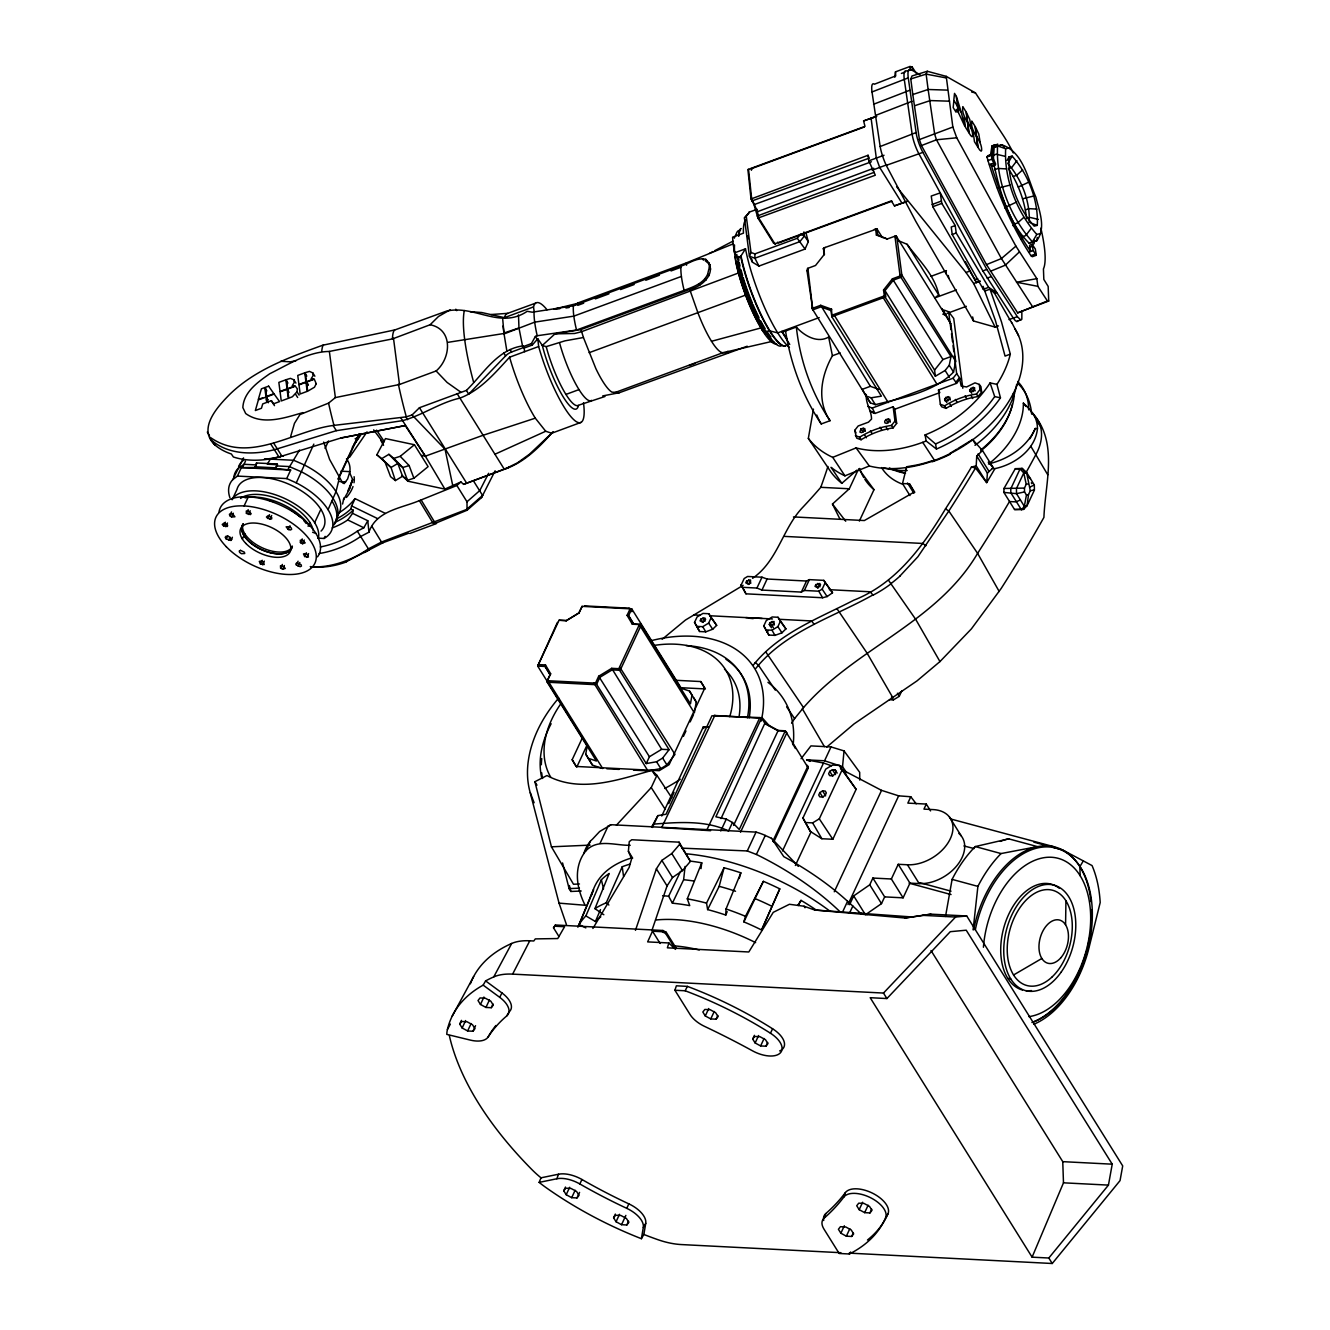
<?xml version="1.0" encoding="UTF-8"?>
<svg xmlns="http://www.w3.org/2000/svg" width="1330" height="1330" viewBox="0 0 1330 1330"><rect width="100%" height="100%" fill="white"/><g stroke="black" fill="none" stroke-linecap="round" stroke-linejoin="round"><path stroke-width="1.5" d="M1065.579 924.832L1065.928 900.792M342.309 437.57L279.001 457.005A86.184 58.038 -32 0 1 233.382 456.988L231.353 453.995A86.317 58.121 -32 0 1 215.377 445.351C197.006 429.241 217.139 407.13 229.641 394.461C255.294 369.391 289.707 357.238 322.658 345.251L394.993 329.89L446.481 311.137C474.428 304.537 500.03 329.774 527.195 311.303L532.249 312.201L573.396 305.834L680.977 266.116C688.94 263.673 697.036 257.106 705.781 259.35A63.74 4.422 54.4 0 1 708.873 262.858C715.158 275.31 700.91 286.964 689.705 289.425L580.994 329.541L555.009 333.847L542.308 345.451A49.659 10.79 69.7 0 0 562.673 396.007A49.659 10.79 69.7 0 0 578.467 405.5M1003.967 488.476L1003.867 492.399L1014.541 509.523L1023.601 509.357L1027.059 505.733L1034.408 490.105L1034.324 484.985L1026.544 472.366L1022.172 468.409L1015.322 468.692L1003.967 488.476L1024.449 488.077L1026.228 484.27L1023.784 472.915L1020.06 468.925L1015.322 468.692M518.484 314.927L518.966 327.961L522.524 345.95C497.254 349.474 483.322 373.93 466.398 390.405L419.449 407.728L412.067 414.96L406.298 416.855L333.099 425.484C293.415 430.671 248.943 464.785 210.123 437.287M725.781 915.057L726.047 908.972L740.843 872.829A161.761 83.075 25 0 0 724.052 867.775L706.529 903.103L707.626 909.604A149.01 76.525 25 0 1 725.781 915.057L727.178 911.665M988.473 464.07A80.066 53.915 -32 0 0 1023.352 403.14A135.959 91.554 -32 0 1 1032.396 412.899A54.098 36.425 -32 0 1 1037.466 428.593C1035.405 449.74 1014.491 464.569 994.956 468.609L986.694 482.64L976.203 465.849L976.735 456.007L982.521 450.571L993.211 467.678L987.409 473.131L986.694 482.64L975.522 467.977L971.449 467.063A1358.146 914.558 -32 0 1 945.514 508.841C922.987 546.298 895.905 583.787 853.71 600.229C818.249 618.55 778.615 633.097 753.129 665.349M302.874 412.766L302.841 412.616C285.019 417.803 262.409 425.716 245.684 413.53L242.841 407.562C243.639 391.934 258.053 381.959 269.741 373.747C288.394 364.503 308.161 351.719 329.375 351.436L392.483 338.917L430.105 324.753C453.214 329.258 451.252 358.036 436.124 370.97L399.499 384.486L335.376 397.587L328.577 403.123L299.932 414.578L294.462 423.356L290.622 436.639M578.733 613.18L582.108 606.364L579.065 612.881L566.48 620.611L559.065 620.245L537.686 666.081L587.245 745.498L585.765 754.143L588.192 758.266L596.389 761.026L546.83 681.608L547.627 680.312L548.974 680.777L548.891 682.29L602.723 768.557M1080.16 875.755L1079.844 866.661L1083.318 860.909L1092.063 865.581A106.433 66.716 -74.8 0 1 1100.193 902.538L1088.389 950.218A94.43 59.202 -74.8 0 1 1037.267 1022.67L1033.809 1024.349M319.183 553.513A72.718 48.961 -32 0 0 360.596 536.539L368.959 532.183C376.157 510.62 401.294 508.276 419.382 500.629A43.84 29.509 -32 0 0 421.128 499.947L456.855 485.5L466.996 501.776L467.046 510.255L481.526 497.603L495.126 470.787M995.073 165.319L991.748 159.184L991.565 154.347L995.688 164.172L992.579 166.25L990.95 164.172C1000.393 194.911 1012.197 224.97 1030.65 251.486L1029.62 245.219L1032.113 244.304L1035.289 248.993L1036.319 255.26L1032.329 256.723L1030.95 255.676C1010.95 225.402 996.935 191.786 986.96 156.957L992.08 154.014L993.46 145.419L997.932 144.322L991.964 145.984L990.584 154.579M1036.319 255.26L1033.144 250.572L1032.113 244.304M592.897 928.473L629.157 867.426L631.617 858.864L628.392 851.316L629.256 841.674L631.75 839.745L679.115 842.173L690.42 861.375L682.473 870.635L672.514 877.517L667.062 885.93L652.016 930.152M846.661 772.797L842.538 766.662L844.035 750.901L831.017 746.928L810.934 745.897L801.059 758.732M826.795 747.011L854.076 723.886L916.985 680.91L939.961 661.575L971.382 628.89L1001.124 588.542A1361.272 916.669 -32 0 0 1043.917 517.403C1045.214 482.524 1058.663 442.325 1032.396 412.899M953.859 100.681L953.178 107.564L956.071 112.202L956.37 109.409L958.282 112.468M945.514 916.453L952.097 879.379A106.433 66.716 -74.8 0 1 975.272 846.562L1008.739 838.848L1037.466 846.628L1001.058 853.561A106.433 66.716 -74.8 0 0 977.899 886.379L973.111 929.886M691.001 861.192A161.761 83.075 25 0 1 701.758 862.821L687.294 898.831L689.738 905.614A149.01 76.525 25 0 0 672.398 903.186L683.637 879.712L685.083 866.428M1024.449 488.077L1024.532 491.917L1026.461 494.993L1024.316 506.281L1016.519 493.679L1016.452 488.559L1023.784 472.915L1026.544 472.366L1030.301 490.77L1028.506 494.594L1027.059 505.733L1024.316 506.281L1021.49 509.889L1010.817 492.765L1010.783 488.825L1020.06 468.925L1022.172 468.409L1024.034 471.069M700.993 868.656L701.758 862.821M346.465 458.883A33.466 22.527 -32 0 1 349.906 471.635L347.596 479.016L344.204 483.588L342.658 482.94L329.591 459.415L323.656 442.075M812.796 309.873L807.859 268.294L806.994 270.688L812.796 309.873L820.826 306.897L831.034 310.588L831.832 316.74L881.391 396.157L871.1 397.803L866.046 395.974L862.355 389.291L870.385 386.315L878.897 389.391M339.366 477.985L336.008 491.585L328.078 509.656M993.377 159.517L994.175 147.165L1001.889 144.837C1023.402 152.002 1027.741 178.918 1035.92 197.239C1039.212 211.154 1046.411 227.779 1036.735 240.78L1029.021 243.091C1008.622 222.808 1000.326 193 994.175 165.635M1040.642 233.482L1036.785 234.446C1016.718 211.836 1004 179.068 1005.663 148.761L1009.52 147.813M1009.021 156.874C1007.658 181.379 1017.949 207.862 1034.175 226.15L1037.284 225.369C1038.63 200.88 1028.356 174.38 1012.13 156.109L1009.021 156.874L1007.059 160.514M1029.187 222.509C1030.351 201.645 1021.59 179.068 1007.758 163.507L1012.13 156.109M1034.59 240.314L1034.042 243.756L1032.546 244.321M1037.267 237.455L1036.735 240.78L1029.021 243.091M540.994 1177.815L539.149 1182.387A82.161 42.194 25 0 0 546.098 1187.64A236.341 121.379 25 0 0 641.393 1238.696L643.304 1227.44L645.732 1223.367A23.857 12.253 25 0 0 628.841 1203.866A330.921 169.941 25 0 1 581.975 1179.511A23.857 12.253 25 0 0 558.517 1174.224L540.994 1177.815A81.862 42.045 25 0 1 531.884 1169.569A382.059 196.208 25 0 1 449.956 1038.264A81.862 42.045 25 0 1 449.407 1035.604M641.393 1238.696L643.853 1234.473L645.732 1223.367M549.423 673.362L545.117 666.463L537.686 666.081L557.436 622.357M548.974 680.777L593.928 683.071L595.64 682.772L598.683 676.239L611.7 668.325L618.799 668.691L639.381 624.551L640.91 624.418L690.47 703.836L691.966 695.191L689.538 691.068L681.326 688.308L631.767 608.891L581.925 606.347M693.811 697.918L696.238 702.04L694.36 712.863L640.528 626.596L639.132 625.981M857.019 470.072L841.824 483.322A125.535 84.538 -32 0 1 830.901 472L808.341 438.401L813.445 409.091M1108.439 1185.113L1112.229 1164.182L966.228 930.202L950.285 931.682L886.911 998.547L870.186 997.7L1032.097 1257.166L1048.821 1258.014L1108.439 1185.113L1063.485 1182.819L1032.097 1257.166M1011.648 322.758L994.591 293.348L990.002 289.142L985.464 290.821L983.319 289.308L952.197 234.479L951.233 227.014L955.223 225.551L941.806 203.39L940.243 192.883L931.233 196.042L932.796 206.715L976.453 282.559L980.16 281.179M900.111 275.992L950.967 356.573L949.271 365.251L945.131 370.472L935.372 376.24L884.317 295.908L883.536 290.023L892.43 278.818L900.111 275.992L894.924 236.158L896.021 235.792L950.784 323.739L955.655 361.245L953.543 372.101C933.743 392.234 902.006 397.986 875.373 404.653L870.319 402.824L866.046 395.974M342.575 504.037L343.921 497.969M336.091 519.099A42.577 28.662 -32 0 0 350.854 509.041L351.552 505.915L377.521 518.55M538.367 664.584L545.466 664.95L545.117 666.463L550.005 674.776L546.83 681.608L548.891 682.29L594.078 684.601L596.688 684.152L599.863 677.319L612.116 669.888L619.531 670.254L669.09 749.671L662.639 758.067L656.571 761.758L646.247 763.57L595.64 682.772M350.854 509.041L353.265 510.205L352.5 513.297A53.433 39.119 -63.1 0 1 347.728 519.947A46.4 31.238 -32 0 1 332.151 527.91M909.986 495.591L902.505 483.605L906.678 466.764L916.154 465.118A102.194 68.811 -32 0 0 932.081 460.779L932.147 461.809A103.624 69.775 -32 0 0 950.135 454.311L949.836 453.48L956.885 449.158M707.626 909.604L719.181 886.329L724.052 867.775M739.231 878.465L740.843 872.829M743.869 921.889L745.482 916.32L763.387 881.341A161.761 83.075 25 0 1 779.779 888.856L761.591 930.003A149.01 76.525 25 0 0 743.869 921.889L763.387 881.341M297.006 391.785L297.322 388.809L295.376 386.215L287.613 389.091L288.793 398.185L292.401 396.739L297.006 391.785L299.067 395.093M813.029 308.128L820.71 305.301L831.566 309.208L831.832 316.74L885.813 296.823L885.015 290.655L893.361 280.115L901.408 277.155L901.823 274.978L896.952 237.472L896.021 235.792L887.243 239.001L876.404 235.078L875.622 229.192L876.985 228.91L882.372 237.555M675.574 949.371L665.682 933.544L662.307 931.715L652.481 931.2L647.644 941.889L668.89 942.97L667.377 947.825L748.807 951.981L773.262 912.33L789.422 904.284L804.052 906.229L814.692 910.019L904.932 918.016L930.9 914.159L966.744 915.988L1122.703 1165.911L1120.043 1180.608L1052.246 1263.5L849.205 1253.126M674.909 990.252L685.149 990.767A241.694 124.122 25 0 1 770.436 1033.211A23.375 12.003 25 0 1 780.178 1053.061A23.375 12.003 25 0 1 752.614 1050.883A467.844 240.265 25 0 0 704.584 1026.394A23.375 12.003 25 0 1 690.12 1014.607L674.909 990.252L676.371 985.813L687.394 986.378A242.176 124.372 25 0 1 772.614 1028.788A23.857 12.253 25 0 1 779.663 1050.933M343.473 499.947L349.225 489.656L352.633 479.565L349.724 472.832M830.053 420.696C811.317 392.799 800.012 360.38 796.338 327.03C802.007 333.631 816.171 344.304 828.657 337.072L832.397 355.758A99.002 66.666 -32 0 0 830.053 420.696L821.242 423.954C802.605 396.074 790.718 364.088 785.548 331.02M635.457 930.335L656.388 868.823L661.841 860.41L671.783 853.528L679.73 844.251L679.115 842.173M824.201 1218.081A467.844 240.265 25 0 0 843.835 1197.05L845.398 1192.578A23.857 12.253 25 0 1 872.513 1193.176A23.857 12.253 25 0 1 888.008 1213.725L885.597 1217.765A241.694 124.122 25 0 1 849.405 1253.991L839.18 1253.475L823.968 1229.103A23.375 12.003 25 0 1 824.201 1218.081L825.78 1213.592A467.362 240.015 25 0 0 845.398 1192.578M1048.722 301.029L1047.441 300.996L1037.849 286.332L1036.851 278.668L1015.904 246.15L956.752 137.788L952.845 127.032L946.229 76.359L927.276 71.271L911.964 75.976L910.784 78.952L912.796 94.53L919.412 139.567L921.457 145.552L986.478 264.62L1017.666 312.866L1048.722 301.029L1048.173 286.416L1043.834 279.45L1043.435 268.876A81.778 17.772 69.7 0 0 1040.858 228.162M539.149 1182.387L556.838 1178.762L558.517 1174.224M773.611 243.191L775.54 243.706L773.611 243.191L757.95 218.087L754.01 204.654L751.018 198.985L747.892 169.525L864.999 126.383L863.602 120.947L876.52 116.175M751.201 169.941L751.733 168.561L864.301 127.015M831.034 310.588L831.566 309.208M603.837 914.741L594.942 908.639L609.173 873.477A161.761 83.075 25 0 0 601.376 879.745L585.882 915.921A160.198 82.26 25 0 0 579.149 924.566L585.815 927.908M927.276 71.271L926.129 74.131L928.124 89.492L934.707 134.347L936.47 139.783L1001.424 258.552L1032.446 306.532L1033.726 306.565M579.149 924.566L593.579 889.77A161.761 83.075 25 0 0 589.888 898.265L577.868 927.226M803.918 231.886L804.434 235.925L799.929 241.611L754.908 258.219L749.405 256.225L744.418 217.904L749.472 212.152L746.263 216.191L750.985 252.484L749.405 256.225L752.464 262.209L758.931 266.083L805.049 249.059L808.341 241.611A69.509 17.539 67.5 0 1 806.13 233.365M761.591 930.003L779.779 888.856M585.882 915.921L595.408 921.507L600.495 909.62M665.682 933.544L666.23 932.28L662.905 930.485L555.408 924.998L553.513 927.808L558.999 936.603M349.225 489.656L352.633 479.565L347.828 491.053M594.942 908.639A160.198 82.26 25 0 1 606.197 902.854L622.207 866.761A161.761 83.075 25 0 1 629.655 864.234M1037.466 428.593L1035.289 428.476L1034.657 429.839A100.481 67.664 -32 0 1 1029.935 438.75M243.54 457.902L232.75 479.664A55.943 28.761 25 0 0 229.924 497.752M827.942 466.481A820.976 552.831 -32 0 1 820.776 487.312A979.728 402.175 -13.5 0 1 802.788 507.295C782.655 528.16 777.867 560.944 752.597 578.301M1035.289 428.476C1026.976 446.913 1008.755 458.917 989.553 463.638M237.405 476.09L241.345 467.595L255.144 467.462L256.507 462.973L277.122 464.004L275.792 468.493L290.655 470.072L286.715 478.567L237.405 476.09L232.75 479.664M242.825 466.847L245.501 461.128M232.285 499.531L236.956 489.507A47.431 24.389 25 0 1 292.999 486.115A47.431 24.389 25 0 1 321.062 531.086M223.606 525.932L222.226 524.502L224.072 523.023L227.58 525.25L227.397 526.447L223.606 525.932L225.335 522.191M229.791 515.658L229.425 514.278L230.672 513.646L232.783 514.112L234.911 516.788L231.553 516.954L229.791 515.658L231.536 511.917M225.734 526.73L227.48 523.006M231.553 516.954L233.299 513.214M226.266 539.032L225.202 537.337L226.067 536.206L228.361 536.323L231.802 539.315L230.921 540.429L226.266 539.032L227.746 535.857M244.088 505.949L248.328 496.821M228.627 540.312L230.107 537.137M230.921 540.429L232.401 537.254M246.449 513.397L246.283 511.003L248.244 511.102L251.154 513.629L250.422 514.594L246.449 513.397L248.195 509.656M248.461 514.494L250.206 510.753M242.359 539.016L243.939 535.624M275.792 468.493L277.122 464.004M244.155 535.641L244.953 533.929M288.128 469.124L299.549 450.055M267.812 518.434L266.432 517.021L268.278 515.525L271.802 517.752L271.603 518.966L267.812 518.434L269.541 514.693M269.957 519.249L271.686 515.508M317.937 538.168L324.088 538.467A55.943 28.761 25 0 0 296.274 482.857L313.83 444.12M260.464 564.02L259.284 561.393L260.929 561.11L263.074 561.925L264.254 564.535L260.464 564.02L262.209 560.279M262.609 564.818L264.338 561.094M325.069 448.393L328.527 440.962M288.278 529.506L290.389 529.972L291.636 529.34L291.27 527.977L289.508 526.663L286.15 526.83L288.278 529.506L290.007 525.782M280.63 568.159L280.464 565.765L282.425 565.865L285.335 568.409L282.642 569.257L280.63 568.159L282.359 564.435M282.642 569.257L284.387 565.516M300.48 542.64L300.314 540.229L302.276 540.329L305.202 542.873L302.509 543.721L300.48 542.64L302.226 538.899M308.078 526.248L309.857 522.424M302.509 543.721L304.238 539.997M314.661 522.657L320.879 509.29M296.341 564.934L295.975 563.571L297.205 562.923L301.095 564.701L301.461 566.065L300.214 566.713L296.341 564.934L298.086 561.21M338.069 478.883L358.934 434.046M338.269 479.315L359.05 434.661M298.103 566.248L299.832 562.507M304.67 556.522L303.489 553.895L305.152 553.613L307.28 554.427L308.477 557.054L304.67 556.522L306.415 552.781M306.814 557.337L308.56 553.596M324.088 538.467L325.085 536.356M547.627 680.312L550.67 673.795L545.466 664.95M639.381 624.551L632.282 624.186L627.078 615.341L630.121 608.824L631.767 608.891L628.591 615.724L633.496 624.036L640.91 624.418L640.528 626.596L621.16 668.142L619.531 670.254L618.799 668.691M674.426 680.212L700.777 681.558L704.717 688.275L669.09 764.667L659.198 770.685L576.106 766.446L572.166 759.729L582.59 737.369M587.195 744.75L576.771 767.111L572.166 759.729M459.714 1024.067L461.726 1021.49L467.03 1021.756L472.499 1024.732L474.96 1028.655L472.948 1031.249L467.645 1030.966L462.158 1028.007L459.714 1024.067L461.444 1020.359M462.158 1028.007L465.633 1020.559M467.645 1030.966L471.119 1023.535M480.479 1004.466L478.019 1000.542L480.03 997.949L485.334 998.215L490.82 1001.191L493.264 1005.114L491.252 1007.708L485.949 1007.442L480.479 1004.466L483.937 997.035M472.948 1031.249L475.542 1025.663M485.949 1007.442L489.423 999.994M491.252 1007.708L492.998 1003.984M840.527 912.23A191.038 98.187 25.4 0 0 756.404 854.459L765.282 835.423A31.189 14.896 22.9 0 0 756.055 832.115L611.135 824.716L599.647 831.516L592.465 839.197A54.597 26.733 23.6 0 0 590.254 841.391L585.832 850.884C597.419 838.299 615.391 845.681 630.204 845.298M694.543 622.39L697.053 617.02L702.938 613.429L708.774 613.729L716.671 625.383A190.872 108.096 -89.3 0 0 712.697 629.24L705.748 631.833L699.63 631.517L694.543 622.39L699.63 631.517M700.91 619.049L700.062 620.844L702.805 622.274L705.615 619.281L704.817 617.951L700.91 619.049L703.038 622.473M600.03 843.386L608.209 825.864M696.903 626.397L702.739 626.679L708.641 623.105L711.134 617.735L708.774 613.729M646.247 763.57L649.422 756.737L661.675 749.305L669.09 749.671M741.159 585L744.168 578.533L747.56 576.472L761.99 577.203L767.111 579.015L806.512 581.027L809.388 579.631L823.835 580.362L832.514 592.781L827.11 596.572L822.605 597.752L745.98 593.828L741.159 585L745.98 593.828M746.612 581.044L745.781 582.839L748.507 584.286L750.486 583.089L750.536 579.947L746.612 581.044L748.757 584.469M616.405 825.199L651.235 787.576L656.937 775.34L651.966 770.403C618.101 779.762 580.512 793.511 546.979 775.54L534.893 781.707L551.435 846.811L573.479 884.25L579.464 883.985M683.421 736.355L685.948 730.918M690.154 721.891L693.529 714.659M742.506 587.311L756.953 588.043L761.99 577.203M756.953 588.043L761.957 590.071L767.111 579.015M652.365 827.476L657.885 815.623L666.014 814.259L711.932 715.789L759.862 717.585L761.591 717.967L765.216 723.836L777.751 730.636L785.182 731.001L786.878 732.764L740.511 832.231M661.758 816.005L703.337 726.828L708.408 726.878M668.79 803.586L674.044 792.331M714.908 715.274L661.675 827.609L710.602 830.701M763.786 625.915L766.28 620.561L772.181 616.97L778.017 617.27L785.914 628.907A190.872 108.079 -89.3 0 0 781.957 632.814L774.991 635.374L768.856 635.058L763.786 625.915L768.856 635.058M769.305 624.369L770.153 622.573L774.06 621.476L774.01 624.618L770.103 625.715L769.305 624.369L771.45 627.793M766.146 629.921L771.982 630.221L777.884 626.646L780.378 621.276L778.017 617.27M840.045 519.299L832.464 504.053L849.321 488.775L857.8 470.62M761.957 590.071L801.358 592.083L806.512 581.027M801.358 592.083L804.351 590.47L809.388 579.631M815.855 584.585L815.024 586.38L817.75 587.81L820.56 584.834L819.779 583.488L815.855 584.585L818 588.01M706.862 829.903L759.862 717.585M761.591 717.967L715.873 816.803L726.28 819.114L732.481 822.489L739.264 829.488L785.299 730.802L808.258 767.975L773.595 842.306M804.351 590.47L818.781 591.202L822.173 589.14L825.182 582.673L823.835 580.362M859.346 521.077L873.993 489.673L858.648 468.808M721.026 818.598L764.866 723.221L778.2 730.453L785.299 730.802M720.76 830.967L726.28 819.114M732.481 822.489L728.524 830.967C705.914 820.161 678.283 822.139 653.928 824.118L651.65 827.044L657.885 815.623M733.578 825.381L778.2 730.453M563.737 1190.782L565.765 1188.189L571.052 1188.471L576.538 1191.431L578.999 1195.371L576.971 1197.948L571.684 1197.682L566.198 1194.706L563.737 1190.782L565.483 1187.058M566.198 1194.706L569.672 1187.274M571.684 1197.682L575.142 1190.25M576.971 1197.948L579.581 1192.378M681.924 848.141L747.277 850.951L756.055 832.115M772.797 841.341L807.792 766.28L807.21 765.299L808.258 767.975M705.282 1015.954L702.839 1012.014L704.85 1009.437L710.154 1009.703L715.623 1012.679L718.084 1016.602L716.072 1019.196L710.769 1018.913L705.282 1015.954L708.757 1008.506M782.506 850.951L823.519 763.004L831.616 765.814M810.037 761.392L806.612 759.862L824.55 760.777L831.017 746.928M613.596 1217.798L615.607 1215.221L620.911 1215.487L626.397 1218.446L628.841 1222.386L626.829 1224.98L621.542 1224.697L616.056 1221.738L613.596 1217.798L615.341 1214.074M802.938 818L825.747 769.106L832.414 765.049L839.413 765.415L856.121 789.322L832.829 839.263L821.874 838.731L810.352 831.466L802.938 818L810.352 831.466M616.056 1221.738L619.514 1214.29M710.769 1018.913L714.243 1011.482M819.862 792.58L818.715 795.041L819.795 796.87L822.472 797.019L825.182 795.373L826.329 792.913L825.248 791.067L822.572 790.934L819.862 792.58L822.904 797.451M829.754 771.35L828.607 773.811L829.687 775.656L832.364 775.789L835.074 774.143L836.221 771.683L835.14 769.854L832.464 769.704L829.754 771.35L832.796 776.238M716.072 1019.196L717.801 1015.472M621.542 1224.697L625.865 1215.404M626.829 1224.98L628.575 1221.256M795.373 865.481L811.117 831.732M805.614 822.538L812.613 822.888L819.297 818.831L842.09 769.954L839.413 765.415M889.487 699.713L893.361 699.913L899.246 696.338L901.74 691.001M752.697 1039.046L754.708 1036.452L759.995 1036.718L765.481 1039.694L767.942 1043.618L765.93 1046.211L760.627 1045.945L755.141 1042.969L752.697 1039.046L754.426 1035.322M755.141 1042.969L758.615 1035.521M760.627 1045.945L764.085 1038.497M834.276 891.782L881.557 790.369L898.664 795.839L910.801 796.753L916.187 803.786M765.93 1046.211L767.659 1042.487M1025.147 506.048L1023.601 509.357L1014.541 509.523M842.671 911.798L847.576 901.275A191.171 93.615 23.6 0 0 783.769 856.636L771.516 838.266L798.349 866.379M847.958 904.583L898.664 795.839M849.587 904.699L853.694 895.905L869.754 884.799L872.896 878.049L891.366 878.997L903.103 897.833L909.969 883.12L898.216 864.301L891.366 878.997M849.488 913.211L852.829 906.062L847.576 901.275M910.801 796.753L907.841 803.12L926.295 804.068L930.568 810.918M926.295 804.068L923.951 809.122L933.178 809.588A35.478 23.89 -32 0 1 950.318 838.715A35.478 23.89 -32 0 1 907.442 864.766L898.216 864.301M853.694 895.905L865.431 914.741L881.491 903.635L884.65 896.886L872.896 878.049M840.859 1233.209L838.415 1229.286L840.427 1226.692L845.73 1226.958L851.2 1229.934L853.661 1233.874L851.649 1236.451L846.346 1236.185L840.859 1233.209L844.334 1225.778M846.346 1236.185L849.82 1228.754M859.18 1209.685L856.72 1205.745L858.731 1203.168L864.035 1203.434L869.521 1206.41L871.965 1210.333L869.953 1212.927L864.666 1212.644L859.18 1209.685L862.638 1202.237M851.649 1236.451L853.378 1232.727M864.666 1212.644L868.124 1205.213M869.953 1212.927L871.699 1209.203M643.304 1227.44A23.375 12.003 25 0 0 626.763 1208.338L628.841 1203.866M672.398 903.186L668.641 896.221L680.578 871.3M812.431 307.031L811.865 308.178L870.319 402.824M556.838 1178.762A23.375 12.003 25 0 1 579.813 1183.949L581.975 1179.511M662.307 931.715L662.905 930.485M481.526 497.603L482.59 495.425L473.33 480.679L463.605 484.353L460.912 481.959L444.885 489.091L407.844 481.194L402.159 475.508M770.436 1033.211L772.614 1028.788M751.666 169.824L751.733 168.561M488.609 473.297L479.798 490.554L466.996 501.776M506.697 1015.954A23.375 12.003 25 0 0 499.714 997.334L501.942 992.945L485.6 980.908L483.156 985.131A236.341 121.379 25 0 0 447.412 1029.503A82.161 42.194 25 0 0 446.797 1034.374L470.305 1040.093A23.375 12.003 25 0 0 488.11 1036.984A331.403 170.19 25 0 1 506.697 1015.954L509.074 1011.947A23.857 12.253 25 0 0 501.942 992.945M685.149 990.767L687.394 986.378M485.616 980.908A236.058 121.23 25 0 1 493.746 976.902A54.58 28.03 25 0 1 512.632 974.125L529.772 940.792L533.795 940.992L535.308 938.897L557.769 938.548L564.585 926.711L554.76 926.212L553.513 927.808M992.579 166.25L993.178 165.103M798.299 905.564L801.026 900.36A161.761 83.075 25 0 1 815.905 909.82M376.889 454.744L385.484 438.584L414.428 444.735L428.11 466.647L413.896 478.235L407.495 480.28L402.558 476.24L397.836 463.455L388.875 454.328L381.71 458.667L376.889 454.744L391.037 467.478L395.376 480.579L402.558 476.24M493.746 976.902L511.701 943.452A52.236 26.833 25 0 1 529.772 940.792M522.524 345.95L523.239 346.615L531.402 343.606L535.392 336.424L537.204 335.742L576.538 330.056L684.119 290.339C693.096 286.981 703.52 283.573 707.71 274.113A63.74 30.025 87.2 0 1 709.422 267.164A54.563 11.854 69.7 0 1 708.857 262.841M452.167 1016.22L473.646 976.553M554.76 926.212L555.408 924.998M447.412 1029.503L450.371 1024.067M320.314 546.946A68.196 45.918 -32 0 0 357.338 531.169L363.838 527.777L367.778 520.728L352.5 513.297M270.339 459.116L267.297 464.203L277.621 464.735M559.065 620.245L566.48 620.611M916.586 73.749L912.114 66.916L909.969 66.5L895.489 71.853L894.841 77.24M1036.785 234.446L1032.413 241.844C1009.936 216.524 995.704 179.833 997.567 145.901L1005.663 148.761M488.11 1036.984L490.504 1032.961A330.921 169.941 25 0 1 495.89 1025.497M806.994 270.688L807.576 269.741M849.405 1253.991L850.635 1251.979M745.615 220.015A69.592 15.129 69.7 0 0 743.453 233.166L732.614 237.172A69.592 15.129 69.7 0 0 734.659 252.816L737.535 258.452L741.01 255.909L745.498 248.81A69.592 15.129 69.7 0 0 789.438 347.446M797.834 905.281L801.026 900.36M550.005 674.776L550.67 673.795M900.127 575.824L917.933 556.705L948.822 511.019A1361.022 916.503 -32 0 0 975.522 467.977M354.279 443.987L358.817 437.37L355.127 438.75M352.317 447.329L361.694 433.663M367.047 431.851L349.607 457.237A49.709 19.119 -45 0 0 348.244 457.237M755.872 668.358C785.348 631.467 832.896 617.419 872.829 594.992L870.286 591.784L829.288 589.689M791.599 723.237A95.511 64.322 -32 0 1 794.592 718.616L803.519 707.61C854.924 648.392 936.835 622.806 977.6 553.363A1364.53 918.847 -32 0 0 1009.487 501.543L1015.904 501.876L1020.442 500.014M360.43 434.577L358.053 437.736L358.817 437.37M1016.918 160.664L1011.847 167.381L1008.439 168.644C1018.182 183.59 1024.682 200.897 1026.61 218.669L1030.018 217.422L1038.248 219.384M1030.866 228.81L1025.779 235.526L1022.388 236.79M593.928 683.071L647.91 770.868L660.844 768.607L666.912 764.916L674.992 754.409L619.863 667.311M523.239 346.615L524.12 348.044L532.283 345.052L537.786 338.784L541.909 344.819M887.243 239.001L877.783 235.078L876.985 228.91L825.265 247.43L823.652 248.378L824.417 254.263L815.539 265.468L807.41 268.51M870.601 411.818L875.057 413.431L893.128 406.764L894.824 409.224L896.669 423.389L893.062 427.928C881.491 429.573 871.117 433.663 861.075 439.748L856.686 438.152L854.691 430.388L858.183 425.966L868.457 422.175L871.549 419.066C871.466 410.355 865.431 403.489 866.296 394.478M861.025 428.742L859.895 432.067L861.541 432.649L864.999 430.172L864.783 428.559L861.025 428.742L863.17 432.167M886.013 419.515L884.683 421.211L884.882 422.84L886.528 423.422L889.986 420.962L889.77 419.332L886.013 419.515L888.157 422.94M935.372 376.24L934.574 370.072L942.937 359.532L950.967 356.573M855.373 435.625L859.646 437.171C869.621 431.103 879.961 427.03 891.482 425.434L894.99 421.012L893.128 406.764M867.858 406.465L872.247 408.044L953.078 378.219L956.686 373.663L954.341 355.692M959.479 377.72L961.141 385.999L966.544 386.98L974.99 382.857L979.262 384.403L980.942 386.664L981.64 392.034L978.032 396.573C966.461 398.219 956.087 402.292 946.046 408.377L941.657 406.797L940.327 404.27L938.481 390.023L956.553 383.339L955.871 382.275L959.479 377.72L956.686 373.663M956.553 383.339L960.193 378.751M944.649 399.083L945.996 397.387L949.753 397.204L949.952 398.817L946.495 401.294L944.865 400.696L944.649 399.083L946.777 402.508M969.637 389.856L973.095 387.379L974.74 387.978L973.61 391.286L969.853 391.469L969.637 389.856L971.781 393.281M940.327 404.27L944.616 405.816C954.574 399.732 964.915 395.658 976.436 394.062L979.944 389.64L979.262 384.403M750.985 252.484L754.891 253.897L797.269 238.269L800.461 234.23L804.434 235.925L808.341 241.611M751.018 198.985L868.074 155.261L869.122 158.17L751.749 201.03M756.67 211.985L873.743 168.262M757.202 216.025L874.259 172.302M824.417 254.263L823.802 254.994L823.652 248.378M537.786 338.784L538.65 346.531L509.606 357.188C495.126 372.865 480.496 390.355 459.931 398.119C439.482 402.691 422.341 415.409 402.541 420.646L336.34 430.671L277.238 448.858A52.402 35.295 -32 0 1 274.296 449.706A86.5 58.254 -32 0 1 212.451 441.028A18.271 12.303 -32 0 1 209.974 437.587M512.632 974.125L883.486 993.061L955.555 917.035L966.744 915.988M552.549 432.15C539.082 447.578 524.136 462.491 504.336 469.307L463.605 484.353M523.023 345.767L524.037 347.396L511.618 351.985A11.189 7.531 -32 0 0 505.583 355.908L468.709 394.129L466.398 390.405M430.105 324.753L438.518 316.457L450.139 309.807M1019.345 251.952L1005.364 265.152L990.434 271.287M744.434 217.904L746.263 216.191M1022.654 169.858L1016.735 175.228L1013.327 176.474M1023.767 217.422L1017.832 222.792L1014.441 224.038M662.157 639.298L685.465 620.046L743.171 585.3M920.061 74.713L911.166 69.675L907.176 71.155A27.232 5.919 69.7 0 0 904.267 79.335L912.131 134.014A16.309 3.541 69.7 0 0 918.93 153.848L982.837 270.904L1013.344 318.153L1015.322 320.663L1016.885 321.544L1017.832 320.713M1016.885 321.544L1021.839 319.233L1021.856 310.638M456.855 485.5L460.912 481.959M482.59 495.425L466.531 509.49L381.494 542.042L368.294 548.924A73.383 49.41 -32 0 1 310.871 566.829M244.171 459.648L241.844 461.66A55.395 28.479 25 0 0 238.569 466.68M1015.904 246.15L1001.424 258.552L986.478 264.62M388.875 454.328L393.813 458.368L400.214 456.34L414.428 444.735M936.17 296.756L938.814 295.127C934.957 275.244 918.714 260.148 907.093 244.304L898.615 240.747M958.199 448.36L972.612 439.548L982.521 450.571M566.048 620.794L579.065 612.881M357.338 531.169L369.042 549.905L346.465 561.626M823.004 248.843L825.265 247.43M832.331 315.094L884.317 295.908M1013.576 974.973L1041.839 958.481M369.042 549.905L364.137 552.499L383.24 542.623L381.494 542.042L371.918 526.381M709.439 253.415L713.046 251.536M714.858 250.589L732.93 241.179M1028.472 182.293L1018.281 187.065M1016.569 202.044L1006.378 206.832M580.977 422.391L551.684 433.231L545.716 431.252L494.694 454.345M1030.218 486.93L1033.959 485.118M573.762 305.468L578.949 303.041L553.679 309.192M542.308 345.451L546.214 346.631L565.017 340.829L583.438 337.521L595.807 368.476A47.73 10.374 69.7 0 0 611.933 392.134L619.314 392.732L747.227 346.216M1017.666 312.866L1047.441 300.996M467.046 510.255L435.06 523.438L432.948 523.039L419.382 500.629M681.409 276.424L573.845 316.124L534.71 322.143L504.02 333.93L502.723 319.217M583.671 303.174L577.852 305.335L577.553 303.074L686.263 262.941L732.863 243.988M952.845 127.032L919.412 139.567M808.341 438.401A127.015 85.536 -32 0 0 832.73 457.354L856.088 447.911L869.305 465.982A106.55 71.754 -32 0 0 987.093 427.761A106.55 71.754 -32 0 0 1014.79 328.61M841.824 483.322L831.051 467.329A126.217 85.004 -32 0 0 844.932 475.841L869.305 465.982M901.391 73.466L905.248 71.92M886.246 165.302A15.362 2.66 71 0 1 880.177 146.566L872.014 91.953L908.257 77.855A27.232 5.919 69.7 0 1 911.166 69.675M880.161 146.533L916.121 132.551L908.257 77.855M873.577 104.255L909.87 90.207M875.672 115.378L912.064 101.28M473.33 480.679L509.174 467.246M994.591 293.348L996.586 292.567L988.622 287.347L956.203 232.999L955.223 225.551M921.457 145.552L936.47 139.783L956.752 137.788M735.158 256.557A55.328 12.12 69.6 0 0 738.599 272.949L581.293 331.802L574.56 333.498L555.009 333.847M382.974 542.723L408.593 533.28M604.967 396.506L578.317 405.301A46.932 10.208 69.7 0 1 546.214 346.631M876.653 116.375L863.602 120.947M757.95 218.087L875.323 175.211L868.806 160.864L884.034 155.244M871.383 161.778L754.01 204.654M266.831 390.887L264.77 387.595L261.412 388.826L258.319 399.449L262.592 397.87M285.867 379.798L278.851 382.392L280.031 391.452L287.047 388.859L285.867 379.798L287.928 383.107M306.814 376.124L304.769 372.832L297.754 375.426L298.918 384.486L313.797 379L311.137 378.668L312.999 375.925L312.833 372.932L309.474 371.386L305.268 372.649L306.449 381.727L308.377 384.802M748.94 212.218L757.169 209.309M872.197 170.207L887.226 164.654M1020.875 320.081L1017.334 316.673L986.827 269.425L922.92 152.385L886.246 165.352L915.738 221.262L973.477 320.962L995.106 327.097L998.448 325.933M267.945 400.147L266.017 397.072L266.748 402.408L262.725 403.904L261.445 408.277L255.36 410.521L258.386 399.898L274.163 394.062L279.549 401.594L273.465 403.838L271.387 400.696L267.33 402.192L266.632 396.839M470.155 311.685L481.793 312.533L504.469 317.654L533.496 306.914A63.857 13.882 69.7 0 1 547.012 309.757M991.964 145.984L993.46 145.419M595.308 298.884L608.907 293.863M620.545 289.558L634.144 284.553M645.782 280.248L659.381 275.227M671.018 270.938L680.727 267.347M987.558 155.81L992.08 154.014M986.96 156.957L990.966 155.477M992.845 155.444L996.253 154.197L1004.483 156.175M734.659 252.816L745.498 248.81M987.741 160.647L991.748 159.184M989.453 164.721L993.443 163.258M777.468 242.226L778.732 242.908L891.965 201.196M733.578 245.169L735.823 262.426L739.164 262.243A58.404 12.701 69.7 0 0 740.012 265.967M748.541 169.359L751.616 198.253L757.285 211.237L758.865 218.187L774.891 243.872L891.333 200.88L894.458 205.884L907.06 201.229M907.16 201.445L894.458 205.884M994.707 169.708L998.099 168.445L1006.128 168.893M932.047 204.521L941.042 201.212M932.796 206.715L941.806 203.39M997.434 188.045L998.93 187.497M999.462 187.746L1010.384 185.003M589.14 352.683L745.714 295.06A54.48 11.837 69.7 0 0 765.365 333.764M1022.554 198.802L1033.476 196.075M1004.615 207.829L1006.112 207.264M952.197 234.479L956.203 232.999M1025.48 209.907L1028.871 208.644L1036.901 209.093M1012.961 225.668L1014.458 225.119M565.915 394.428L578.982 389.607M1021.207 238.885L1022.703 238.319M614.194 392.849L722.905 352.716L772.331 341.344M689.073 365.534L694.809 363.439M819.197 317.587L777.718 332.899L769.97 330.937L765.748 331.386M931.033 276.308L946.461 270.605M787.327 339.35A69.426 9.875 65.6 0 1 781.974 331.336L782.223 332.234L796.338 327.03M1029.47 247.397L1031.98 246.466M1029.154 252.052L1033.144 250.572M982.837 270.904L986.827 269.425M1030.95 255.676L1034.956 254.213M987.126 278.12L991.133 276.657M935.106 297.787L956.403 289.923M983.319 289.308L988.622 287.347M832.397 355.758L840.161 352.899M946.91 313.481L966.328 306.316M1017.334 316.673L1008.971 319.599M990.002 289.142L1001.473 321.86L1010.318 354.146L1005.064 356.091L995.405 320.497L983.086 286.332M894.824 409.224L939.811 392.616L938.481 390.023M491.069 314.528L507.678 313.348L535.641 303.124M896.62 186.765L965.979 272.451L970.218 270.971A100.897 20.831 70.5 0 0 974.84 279.483L976.453 282.559M421.66 455.375L425.334 456.173L482.541 435.459L535.292 418.169L545.716 431.252M965.979 272.451L973.676 283.506L980.06 281.295M914.99 105.602L930.318 100.565L949.487 101.196M518.966 327.961L503.904 333.049L506.863 351.02M912.796 94.53L928.124 89.492L947.293 90.108M910.784 78.952L926.129 74.131L945.697 77.822M273.564 442.973L281.927 456.173L283.539 455.658A47.664 32.103 -32 0 1 280.863 456.423L279.001 457.005L270.738 444.02M413.896 478.235L409.141 465.583L402.774 467.495L397.836 463.455L391.037 467.478L381.71 458.667M874.392 229.325L875.622 229.192M296.091 360.646L290.472 361.827L280.813 361.278M711.5 341.295L761.292 327.845L762.206 330.156L763.902 329.774M971.449 467.063L976.203 465.849M873.212 117.655L871.1 118.171L876.304 158.087L879.695 167.43L901.956 203.124L904.067 202.592M994.175 147.165L1001.889 144.837L1004.532 147.364M584.518 605.898L629.705 608.209L631.9 611.717M619.314 392.732L602.739 395.908M1024.532 491.917L1016.519 493.679L1003.867 492.399M1026.228 484.27L1028.29 483.854M1026.461 494.993L1028.506 494.594M405.234 425.567L341.012 437.986L405.234 425.567L425.334 456.173L444.885 489.091M974.84 279.483L977.799 278.934M1036.851 278.668L1016.536 282.226L1037.849 286.332M448.144 342.309L503.97 333.498L503.073 325.95M1030.301 490.77L1034.025 489.939M565.932 307.978L569.124 307.496M904.932 918.016L930.9 914.159M902.505 483.605L909.454 483.788L914.807 492.333M632.282 624.186L633.496 624.036M555.857 309.175L559.88 308.693M772.464 618.949L709.804 615.757M551.435 846.811L590.138 845.115M562.573 862.937L569.107 888.623L579.431 888.174M569.107 888.623L570.869 891.466L581.21 891.017M762.14 618.433L745.864 617.602M876.404 235.078L877.783 235.078M814.692 910.019L912.38 916.985M264.504 458.817L293.697 460.28L303.972 464.785A55.395 28.479 25 0 1 337.504 515.608M276.989 465.949L289.308 466.564L301.411 471.818A55.943 28.761 25 0 1 334.412 523.272M254.745 466.78L275.343 467.811M340.912 471.169L349.906 471.635M241.345 467.595L290.655 470.072M339.699 481.61L345.65 481.909M992.147 468.459L994.956 468.609M820.776 487.312L849.321 488.775M793.461 516.921L864.35 520.545L913.926 492.233L909.454 483.788M784.401 536.389L922.704 543.455L925.963 545.699M693.778 614.942L699.796 615.241M778.649 619.265L811.633 620.96L814.076 624.285M681.06 687.71L705.382 688.94L700.777 681.558M713.977 715.44L761.791 718.333M707.045 727.011L703.337 726.828L703.786 728.524M606.829 768.773L619.148 769.405M633.529 770.137L645.865 770.768M909.969 883.12L919.196 883.602A35.478 23.89 -32 0 0 957.351 865.099A35.478 23.89 -32 0 0 958.88 833.428M884.65 896.886L903.103 897.833M922.887 915.356L955.555 917.035M931 950.534L1062.753 1161.655L1112.229 1164.182M840.926 1252.71L681.392 1244.564A54.58 28.03 25 0 1 657.685 1239.61A236.058 121.23 25 0 1 643.853 1234.473M558.667 698.084A127.913 86.134 -32 0 0 534.943 736.438A137.223 92.402 -32 0 0 529.756 790.968L559.049 903.137L584.967 905.248M748.94 618.201L753.229 618.616M895.539 237.255L896.952 237.472M823.519 763.004L806.612 759.862M1007.791 978.315L1010.767 978.947M990.085 382.907L996.951 384.37L1000.459 397.82A107.281 72.252 -32 0 1 936.453 449.041L926.162 441.011L925.065 434.943A99.334 66.899 -32 0 0 990.085 382.907L994.707 396.589L1000.459 397.82M859.18 912.746L867.21 914.591M971.615 92.003L975.472 92.917L1003.119 135.161A81.778 17.772 69.7 0 1 1013.31 152.95M436.639 522.823L434.744 522.341L421.128 499.947M627.078 615.341L628.591 615.724L633.978 624.352M705.166 260.63L710.087 264.82M950.717 818.981L1054.64 846.911M1033.842 842.156L1049.171 846.312M1052.994 847.343L1062.57 849.953L1083.318 860.909M975.272 846.562L1001.058 853.561M963.934 845.963L974.159 848.557M952.097 879.379L977.899 886.379M919.845 882.704L951.05 891.167M909.122 883.187L951.05 894.558M900.393 274.562L901.823 274.978L955.655 361.245M824.55 760.777L842.538 766.662M312.6 532.266L315.875 533.363M628.758 608.359L630.121 608.824M588.192 758.266L592.465 765.116L601.01 767.992M747.277 850.951L756.388 854.475M1030.816 223.091L1037.284 225.369M944.234 310.139L948.623 311.735L953.726 318.452L962.804 388.26M942.804 314.146L946.162 315.36L950.784 323.739M870.036 410.737L875.057 413.431M286.715 478.567L296.274 482.857M883.536 290.023L885.015 290.655L934.574 370.072M338.119 513.28A42.377 28.545 -32 0 0 354.994 498.617L385.135 513.28M347.728 519.947L363.838 527.777M840.46 768.823L881.557 790.369M946.229 76.359L975.472 92.917M945.514 508.841L948.822 511.019L977.6 553.363L999.212 591.501M460.862 392.2L447.096 382.442L436.124 370.97M483.156 985.131L499.714 997.334M755.157 662.523L758.3 665L775.307 690.137M606.197 902.854L608.891 905.015M395.376 480.579L390.571 476.639L385.284 462.774M1029.104 477.553L1030.451 478.7M936.453 449.041L935.539 443.954L925.065 434.943M598.683 676.239L649.422 756.737M293.863 379.798L290.439 378.368L286.382 379.615L287.563 388.676L294.911 385.966L292.251 385.634L294.146 382.757L293.863 379.798L295.925 383.107M668.89 942.97L674.559 948.623M373.663 429.873L383.373 442.923M393.813 458.368L402.774 467.495L407.495 480.28M400.214 456.34L409.141 465.583M888.49 580.246L915.755 619.448L939.961 661.575M765.664 651.75L803.519 707.61M988.257 462.175L993.211 467.678M650.852 640.761A127.913 86.134 -32 0 1 761.924 717.502L769.704 726.213M1018.032 383.622C1026.428 391.519 1030.684 402.807 1031.664 414.129M1023.352 403.14L1026.012 406.481M797.269 238.269L805.049 249.059M832.464 504.053L845.73 521.227M1036.569 421.144L1040.758 426.598M836.936 608.641L867.027 653.063L892.962 697.884M844.035 750.901L859.695 772.348L859.729 780.062M892.43 278.818L942.937 359.532M825.182 582.673L832.514 592.781M780.378 621.276L785.914 628.907M842.09 769.954L856.121 789.322M711.134 617.735L716.671 625.383M979.944 389.64L981.64 392.034M894.99 421.012L896.669 423.389M1030.866 446.365L1047.757 474.793M953.078 378.219L955.871 382.275M786.645 706.878L794.592 718.616M376.573 430.122L384.403 441.76M891.449 697.07L893.361 699.913M832.73 457.354L844.932 475.841M822.173 589.14L827.11 596.572M777.884 626.646L781.94 632.797M708.641 623.105L712.697 629.256M819.297 818.831L832.829 839.263M656.937 775.34L671.75 797.784M922.704 442.341L934.525 460.38M651.966 770.403L655.308 775.506M651.235 787.576L665.216 809.338M425.334 456.173L400.796 417.82M466.68 483.206L419.449 407.728M976.436 394.062L978.032 396.573M891.482 425.434L893.062 427.928M256.507 462.973L256.324 464.918L244.005 464.303L237.887 468.626A55.943 28.761 25 0 0 233.814 477.703M956.42 96.425L961.191 112.036M907.093 244.304L938.814 295.127M946.162 315.36L941.889 308.51L945.58 315.21M973.095 387.379L975.223 390.804M970.983 388.161L973.111 391.585M949.271 365.251L953.543 372.101M945.131 370.472L949.404 377.321M948.107 396.606L950.235 400.031M945.996 397.387L948.124 400.812M972.612 439.548L975.289 443.821M937.185 384.536L882.704 296.873M978.082 453.846L988.772 470.97M976.735 456.007L987.409 473.131M888.257 402.591L834.026 314.828M870.385 386.315L820.71 305.301M888.124 418.75L890.269 422.159M871.1 397.803L875.373 404.653M907.492 482.99L913.91 493.264M863.137 427.961L865.281 431.386M705.781 259.35L706.878 261.096M709.422 267.147L710.652 269.125M702.523 258.685L703.454 260.165M707.71 274.113L708.79 275.875M705.116 278.569L706.047 280.065M699.098 284.105L699.796 285.219M817.834 583.388L819.962 586.813M949.454 817.036L961.208 835.855M748.591 579.847L750.719 583.271M772.115 621.376L774.26 624.801M770.153 622.573L773.345 627.71M907.442 864.766L919.196 883.602M835.14 769.854L837.168 773.096M832.464 769.704L835.506 774.592M822.572 790.934L825.614 795.806M535.392 336.424L537.037 339.05M869.754 884.799L881.491 903.635M702.872 617.851L705.016 621.276M531.402 343.606L532.283 345.052M510.055 349.491L511.618 351.985M503.754 352.982L505.583 355.908M883.486 993.061L886.911 998.547M1048.821 1258.014L1052.246 1263.5M455.824 309.192L456.755 310.671M689.538 691.068L696.238 702.04M804.052 906.229L804.999 907.758M457.221 393.78L504.336 469.307L517.437 462.873L529.456 454.228L551.684 433.231A63.857 13.882 69.7 0 0 553.28 431.868M661.675 749.305L611.7 668.325M662.639 758.067L666.912 764.916M656.571 761.758L660.844 768.607M412.067 414.96L445.068 449.291L452.898 486.298M679.73 844.251L690.42 861.375M405.85 416.938L407.562 419.698M671.783 853.528L682.473 870.635M661.841 860.41L672.514 877.517M585.765 754.143L592.465 765.116M656.388 868.823L667.062 885.93M628.392 851.316L632.664 858.149M666.23 932.28L676.089 948.074M312.833 372.932L314.894 376.224M652.481 931.2L660.145 943.469M307.912 385.368L305.95 381.91L304.769 372.832M333.099 425.484L336.34 430.671M295.593 394.212L297.654 397.504M287.047 388.859L289.026 392.367M271.387 400.696L274.479 405.65M267.879 399.715L265.967 396.639L264.77 387.595M266.399 399.682L268.311 402.774M207.297 432.05L209.442 435.475M955.372 399.432L956.935 401.943M949.786 403.904L951.349 406.415M870.418 430.787L871.965 433.314M864.833 435.259L866.379 437.786M782.223 332.234L789.737 344.453M534.893 781.707L536.971 785.182M818.781 591.202L822.605 597.752M771.982 630.221L774.991 635.374M702.739 626.679L705.748 631.833M812.613 822.888L821.874 838.731M897.434 693.229L899.246 696.338M802.323 708.724L824.401 746.629M405.85 477.753L407.844 481.194M971.266 395.974L972.729 398.535M965.081 395.841L966.544 398.401M886.295 427.346L887.775 429.889M880.111 427.213L881.591 429.756M380.629 440.18L383.572 445.301M944.616 405.816L946.046 408.377M859.646 437.171L861.075 439.748M1031.332 482.79L1031.831 483.704M792.464 743.221L795.407 748.524M854.691 430.388L855.988 432.799M965.464 261.827L970.218 270.971M1011.648 322.342L1018.58 335.709M872.247 408.044L874.442 412.333M758.931 266.083L754.908 258.219L754.891 253.897M973.676 283.506L995.106 327.097M971.183 128.062L969.77 119.55L966.378 112.385L967.691 122.46M980.16 142.443L978.797 134.114L975.356 126.766L976.669 136.84M583.438 337.521L580.994 329.541M559.049 903.137L566.447 924.616M569.373 885.531L570.869 891.466M601.376 879.745L603.537 888.889M972.662 316.939L973.477 320.962M912.114 66.916L912.829 70.457M909.969 66.5L910.734 70.241M948.29 275.51L948.855 278.303M945.813 271.353L946.362 274.096M533.496 306.914L534.195 311.602M622.207 866.761L623.554 876.354M957.251 104.621L957.434 106.001M957.5 106.5L957.883 109.442M976.719 137.273L978.032 147.397L979.745 150.041L981.141 151.155L981.673 150.39C982.089 139.451 969.936 132.518 971.781 121.047L975.106 126.383L976.42 136.458M976.486 136.907L977.799 146.998L974.458 141.662L973.144 131.554M967.741 122.909L969.055 133.017L970.767 135.66L972.18 136.774L972.696 136.009C973.095 125.087 960.975 118.137 962.804 106.666L966.145 112.003L967.442 122.061M967.509 122.526L968.822 132.634L965.48 127.281L964.167 117.19M957.716 106.483L956.12 95.943L954.524 93.383L953.81 100.182L961.357 112.684L964.666 125.984L958.564 112.9L957.783 106.965M948.623 311.735L950.967 329.707M951.482 333.714L952.529 341.694M953.045 345.7L953.826 351.685M868.074 155.261L868.806 160.864M738.416 256.474L738.915 260.314M727.843 351.27L728.009 352.6L722.905 352.716A47.764 10.391 69.7 0 1 697.834 312.55L689.705 289.425M686.263 262.941L686.546 265.202M524.037 347.396L524.619 351.702M393.497 338.269L399.499 384.486M329.375 351.436L335.376 397.587M367.778 520.728L368.959 532.183M895.489 71.853L895.722 75.893L874.425 84.222A26.251 5.004 71.8 0 0 871.981 91.87M1062.753 1161.655L1063.485 1182.819M761.292 721.06A60.415 40.681 -32 0 1 761.89 717.502M725.931 659.264A113.532 76.442 -32 0 1 749.172 717.868M542.574 778.466A113.532 76.442 -32 0 1 541.676 772.73M541.343 764.75A113.532 76.442 -32 0 1 541.742 758.582M534.128 802.738A563.654 289.458 25 0 1 530.321 792.647M585.117 905.281A141.911 73.616 25.8 0 1 585.799 850.868M685.997 645.565A113.416 76.375 -32 0 1 747.41 717.851M541.825 778.266A113.416 76.375 -32 0 1 551.135 723.736M724.518 669.173A103.707 69.825 -32 0 1 739.081 716.554M767.942 682.34A136.358 91.82 -32 0 1 793.145 744.833M591.767 894.857A162.044 83.208 25 0 1 631.401 858M686.047 853.777A162.044 83.208 25 0 1 830.136 911.299M583.87 853.511A142.027 69.559 23.6 0 1 590.254 841.391M608.359 826.229A21.862 10.441 22.9 0 1 611.118 824.716M765.249 835.473A191.071 91.221 22.9 0 1 771.483 838.332M654.377 645.383A102.593 69.077 -32 0 1 729.738 716.671M680.262 779.181A102.593 69.077 -32 0 1 664.734 788.474M550.786 777.285A102.593 69.077 -32 0 1 560.595 704.085M662.623 895.722A160.198 82.26 25 0 1 668.641 896.221M687.294 898.831A160.198 82.26 25 0 1 706.529 903.103M726.03 908.972A160.198 82.26 25 0 1 745.482 916.32M852.813 906.062A280.464 137.356 23.6 0 1 861.092 913.86M595.408 921.507A149.01 76.525 25 0 1 600.794 916.852M655.59 920.028A121.845 62.577 25 0 1 755.623 942.621M683.637 879.712A150.041 77.057 25 0 1 693.994 881.042M719.181 886.329A150.041 77.057 25 0 1 735.54 891.25M755.656 898.864A150.041 77.057 25 0 1 771.633 906.162M673.977 945.829A110.523 56.758 25 0 1 699.281 949.952M219.018 511.934A54.58 28.063 25 0 1 280.846 505.3A54.58 28.063 25 0 1 317.454 556.888M292.367 546.331A27.298 14.031 25 0 1 261.445 549.656A27.298 14.031 25 0 1 243.141 523.854A27.016 13.882 25 0 0 260.68 547.062A27.016 13.882 25 0 0 291.453 547.877M292.101 546.231A27.016 13.882 25 0 1 261.511 549.523A27.016 13.882 25 0 1 243.373 523.987M245.086 497.852A43.657 22.444 25 0 1 309.691 526.331M843.835 1197.05A23.375 12.003 25 0 1 870.402 1197.632A23.375 12.003 25 0 1 885.597 1217.765M888.008 1213.725A242.176 124.372 25 0 1 867.476 1240.009M823.702 1220.508A23.857 12.253 25 0 1 825.78 1213.592M470.388 983.784A233.714 120.016 25 0 1 511.701 943.452M626.763 1208.338A331.403 170.19 25 0 1 579.813 1183.949M922.92 152.385A16.309 3.541 69.7 0 1 916.121 132.551M1010.318 354.146A108.146 72.817 -32 0 1 996.951 384.37M926.162 441.011A108.146 72.817 -32 0 1 856.088 447.911M821.242 423.954A108.146 72.817 -32 0 1 816.786 415.026M752.464 262.209A69.509 12.635 71.9 0 1 751.65 258.818M747.942 239.001A69.509 12.635 71.9 0 1 747.576 235.776M994.707 396.589A99.9 67.281 -32 0 1 935.539 443.954M785.731 345.95A63.042 13.699 69.7 0 1 762.389 317.238A63.042 13.699 69.7 0 1 741.01 255.909M738.931 235.892A63.042 13.699 69.7 0 1 741.043 228.511M781.126 346.016A61.513 13.366 69.7 0 1 757.385 316.041A61.513 13.366 69.7 0 1 736.77 254.379M735.856 235.393A61.513 13.366 69.7 0 1 740.461 230.373M785.382 346.066A63.042 13.699 69.7 0 1 762.04 317.371A63.042 13.699 69.7 0 1 740.644 256.042M738.582 236.025A63.042 13.699 69.7 0 1 740.694 228.644M1016.685 384.254A91.421 61.562 -32 0 1 975.006 445.351M907.193 470.488A91.421 61.562 -32 0 1 883.935 467.794M1014.358 393.065A79.135 53.3 -32 0 1 981.041 449.723M905.514 473.264A79.135 53.3 -32 0 1 889.404 468.027M1000.36 841.391A91.687 57.489 -74.8 0 1 1008.739 838.848M973.627 929.554A91.654 57.456 -74.8 0 1 1036.053 846.977A91.654 57.456 -74.8 0 1 1090.999 901.707M1091.564 909.604A91.654 57.456 -74.8 0 1 1091.531 919.728M1089.536 937.8A91.654 57.456 -74.8 0 1 1087.558 947.193M1086.593 950.9A91.654 57.456 -74.8 0 1 1082.47 963.668M1080.359 968.938A91.654 57.456 -74.8 0 1 1073.011 983.801M1071.98 985.53A91.654 57.456 -74.8 0 1 1032.579 1022.221M975.289 929.936A90.922 56.991 -74.8 0 1 1044.732 846.927A90.922 56.991 -74.8 0 1 1091.997 924.134A90.922 56.991 -74.8 0 1 1031.964 1022.504M983.419 947.259A81.596 51.155 -74.8 0 1 1043.568 857.75A81.596 51.155 -74.8 0 1 1090.168 928.922A81.596 51.155 -74.8 0 1 1028.855 1016.652M1022.421 990.002A54.846 34.38 -74.8 0 1 1005.912 921.091A54.846 34.38 -74.8 0 1 1059.428 888.374M1031.482 990.567A54.846 34.38 -74.8 0 1 1025.962 990.667M354.096 476.689A31.588 21.263 -32 0 1 353.996 482.757M353.015 486.547A31.588 21.263 -32 0 1 346.432 497.47M332.035 501.161A55.943 28.761 25 0 1 333.913 524.934M232.035 499.648A47.431 24.389 25 0 1 283.722 498.035A47.431 24.389 25 0 1 318.319 538.434M240.547 498.418A41.762 21.463 25 0 1 282.076 500.512A41.762 21.463 25 0 1 313.182 530.437M268.128 500.113A41.762 21.463 25 0 1 273.348 501.643M291.719 510.521A41.762 21.463 25 0 1 299.882 516.755M303.905 520.745A41.762 21.463 25 0 1 306.183 523.505M902.804 484.286A80.066 53.915 -32 0 1 881.557 467.562M873.993 489.673A100.481 67.664 -32 0 1 864.783 479.232M863.752 477.553A100.481 67.664 -32 0 1 859.679 468.459M1013.394 393.431A76.674 51.637 -32 0 1 1013.31 397.055M1012.246 404.503A76.674 51.637 -32 0 1 980.759 450.887M905.048 472.882A76.674 51.637 -32 0 1 894.359 469.357M1031.432 412.549A136.458 91.886 -32 0 1 1036.436 418.451A54.58 36.758 -32 0 1 1036.153 454.062A1364.53 918.847 -32 0 1 1025.663 473.264M1017.633 381.477A81.878 55.128 -32 0 1 1028.655 409.823M900.177 575.94A175.394 122.759 -81.8 0 1 891.333 583.305M891.399 583.521A175.344 124.638 -83.6 0 1 872.879 595.242M767.011 632.049A190.872 94.646 -85 0 1 768.241 630.719M697.768 628.475A190.872 94.663 -85 0 1 698.998 627.145M473.613 382.209A125.535 27.298 69.7 0 1 464.303 310.538M535.292 418.169A63.857 13.882 69.7 0 1 509.606 357.188M504.469 317.654A63.857 13.882 69.7 0 1 507.678 313.348M583.488 402.691A63.857 13.882 69.7 0 1 569.839 415.376A63.857 13.882 69.7 0 1 538.65 346.531M406.298 416.855A93.233 13.483 74.2 0 1 398.385 384.27M392.45 338.701A93.233 13.483 74.2 0 1 394.96 329.69M537.204 335.742A63.857 13.882 69.7 0 1 534.062 311.536M333.93 425.251A93.216 13.499 74.2 0 1 328.56 403.106M321.793 351.02A93.216 13.499 74.2 0 1 323.456 344.753M684.119 290.339A52.951 11.505 69.7 0 1 680.977 266.116M576.538 330.056A52.951 11.505 69.7 0 1 573.396 305.834M591.567 400.347A46.932 10.208 69.7 0 1 559.647 343.157M734.725 253.032A55.328 12.12 69.6 0 1 734.526 244.969M745.714 295.077A55.295 12.17 69.7 0 1 738.582 272.933M770.752 339.416A54.48 11.837 69.7 0 1 767.493 336.357M776.737 343.988A58.088 12.618 69.7 0 1 755.573 318.219A58.088 12.618 69.7 0 1 735.823 262.426M734.326 238.186A58.088 12.618 69.7 0 1 736.737 234.945M354.994 498.617A49.709 36.392 -63.1 0 1 351.552 505.915M774.625 342.591A58.404 12.701 69.7 0 1 737.601 262.825M770.968 337.005A58.404 12.701 69.7 0 1 767.543 332.384M765.149 328.709A58.404 12.701 69.7 0 1 760.76 321.012M758.998 317.604A58.404 12.701 69.7 0 1 752.913 304.454M752.198 302.725A58.404 12.701 69.7 0 1 743.171 277.554M742.655 275.792A58.404 12.701 69.7 0 1 740.993 269.824M215.377 445.351A18.088 12.186 -32 0 1 212.916 441.959M280.863 456.423A81.712 55.012 -32 0 1 266.017 459.066M353.265 510.205A46.201 31.105 -32 0 1 334.562 522.524M436.39 523.588A772.547 97.689 -18.6 0 1 409.79 533.496M346.498 561.875A68.711 46.683 -32.2 0 1 310.272 566.597M316.224 383.705L314.478 387.229L307.679 391.203L306.499 382.109L314.296 379.233L316.224 383.705M240.497 550.371L239.25 551.019L239.616 552.382L241.378 553.679L244.737 553.513L244.371 552.149L240.497 550.371M268.627 386.166L265.401 387.363L266.582 396.406L273.88 393.713L268.627 386.166M287.097 389.274L280.081 391.868L281.262 400.962L288.278 398.368L287.097 389.274M306 382.292L298.984 384.885L300.164 393.979L307.18 391.386L306 382.292M245.9 543.488A27.298 14.031 25 0 0 289.325 553.097A27.298 14.031 25 0 0 261.096 523.937A27.298 14.031 25 0 0 245.9 543.488M226.366 546.796A54.58 28.063 25 0 0 313.198 566.015A54.58 28.063 25 0 0 256.757 507.711A54.58 28.063 25 0 0 226.366 546.796M1061.14 972.147A54.63 34.248 -74.8 0 0 1054.158 885.182A54.63 34.248 -74.8 0 0 1003.967 956.32A54.63 34.248 -74.8 0 0 1061.14 972.147M1052.346 976.702A49.343 30.939 -74.8 0 0 1059.428 893.577A49.343 30.939 -74.8 0 0 1007.475 943.369A49.343 30.939 -74.8 0 0 1052.346 976.702M1060.841 957.766A22.377 14.031 -74.8 0 0 1061.323 920.742A22.377 14.031 -74.8 0 0 1038.963 946.461A22.377 14.031 -74.8 0 0 1060.841 957.766"/></g></svg>
